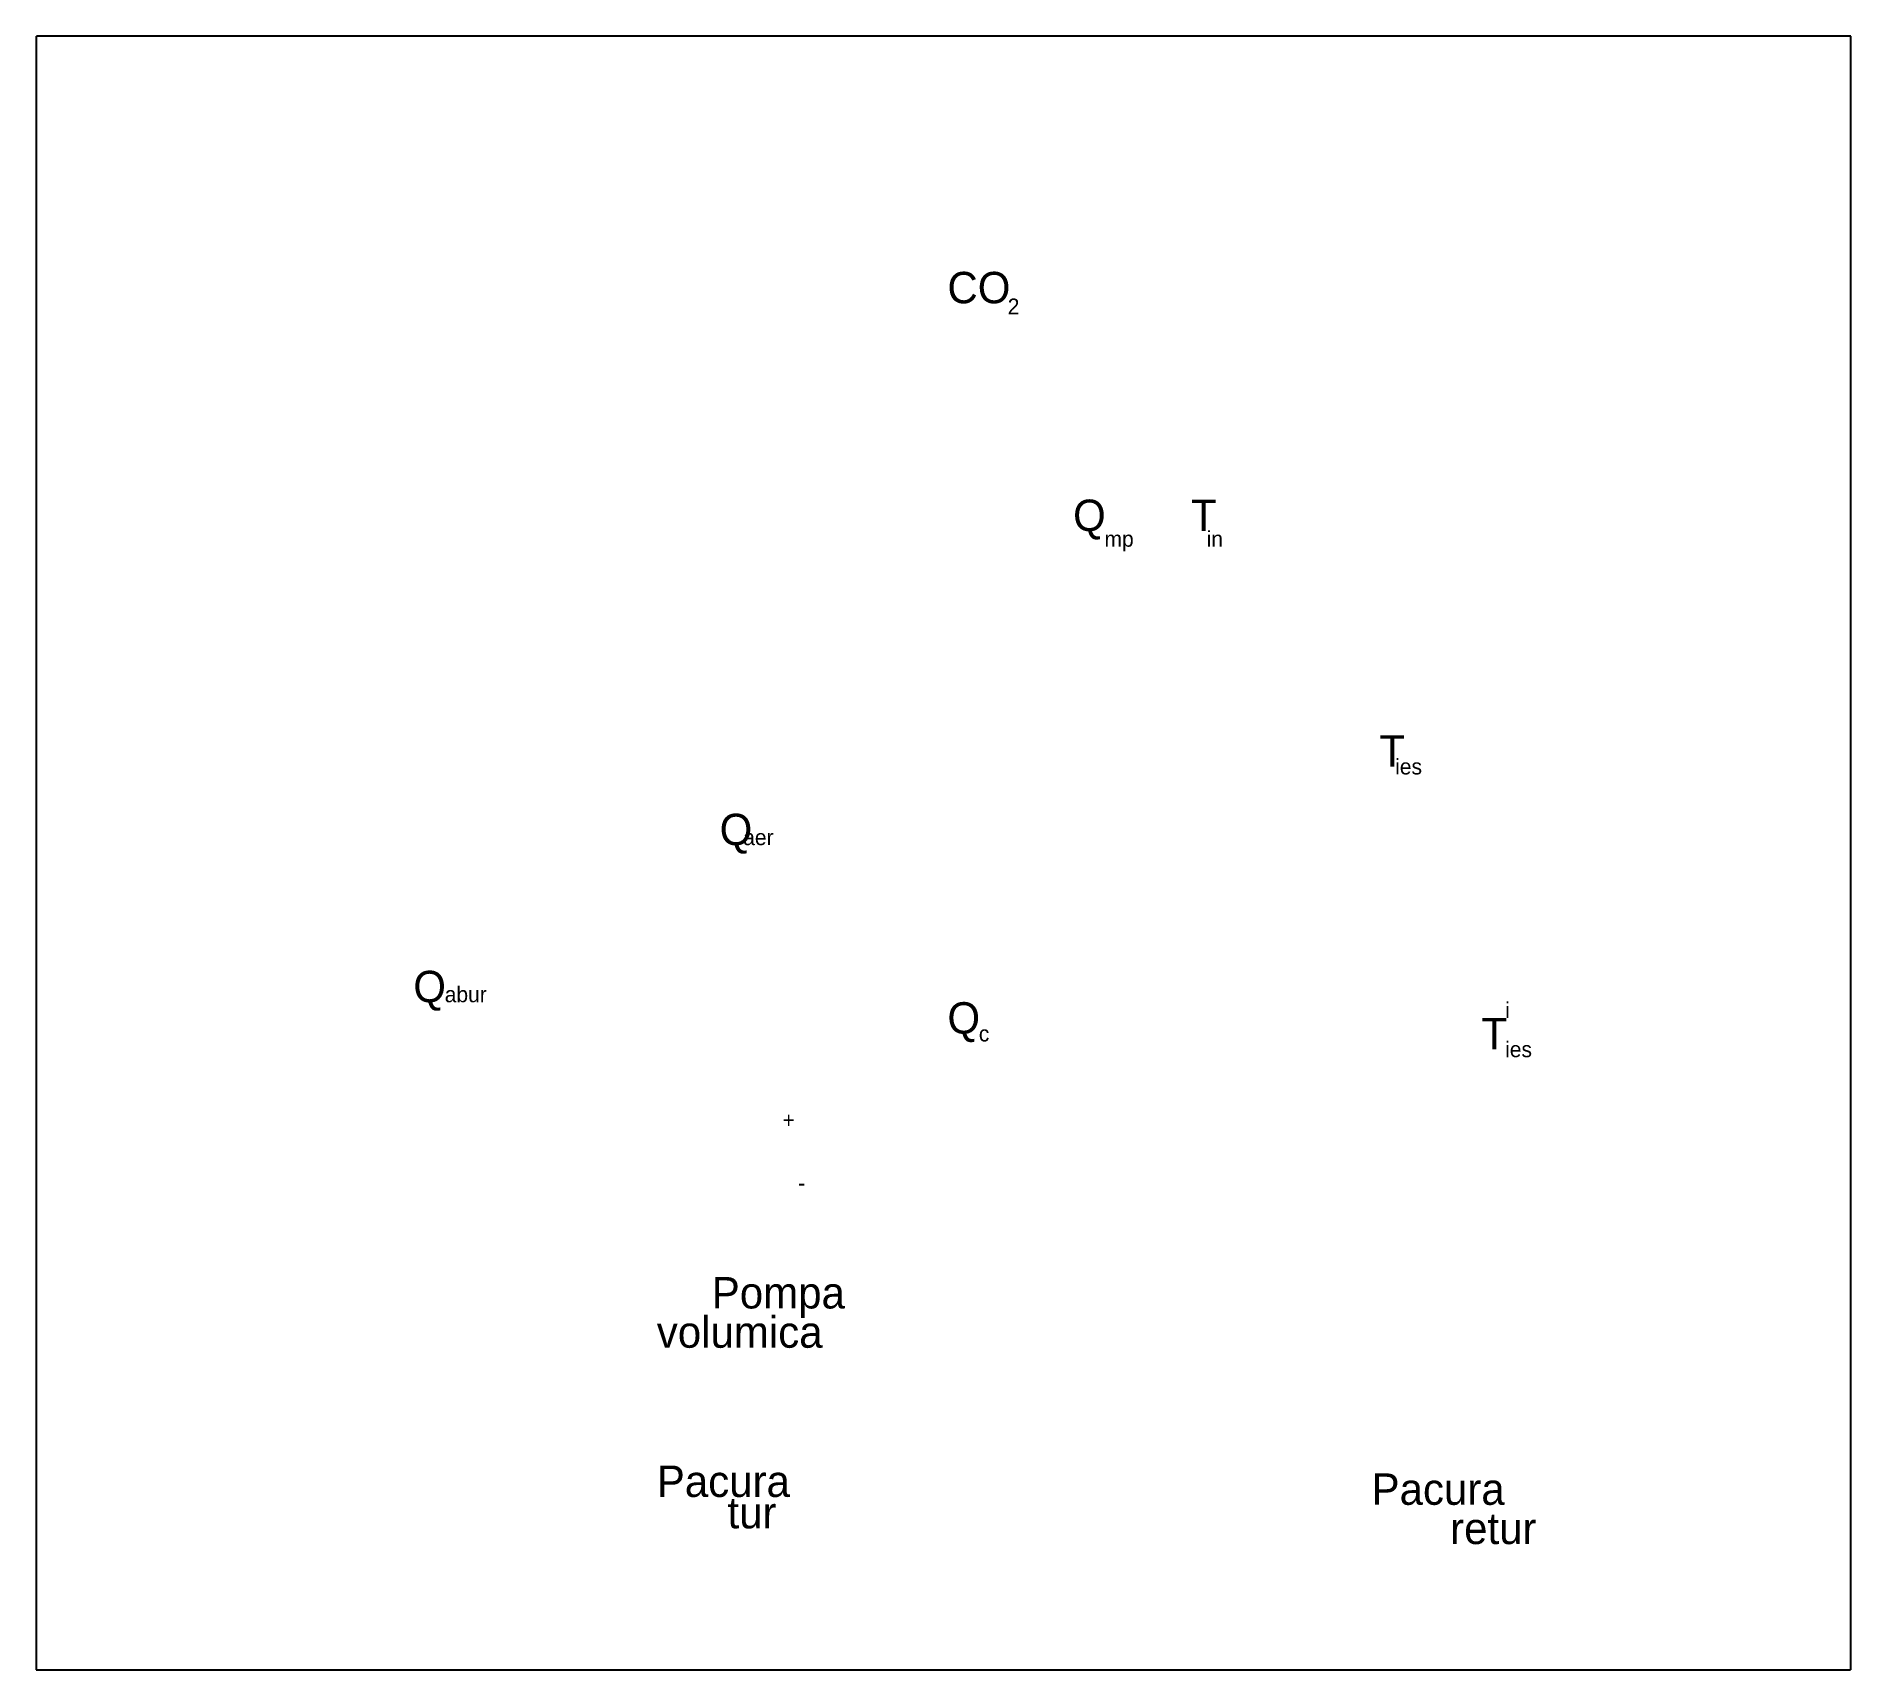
# Model space of a CAD drawing. Header units: millimetres. Extents: x 0 to 578, y 0 to 520.
import ezdxf

# ---------------------------------------------------------------- set-up
doc = ezdxf.new("R2010")
doc.units = ezdxf.units.MM
doc.linetypes.add('HIDDEN2', pattern=[0.1875, 0.125, -0.0625])
doc.layers.add('no plot', color=41, linetype='HIDDEN2', plot=False)

msp = doc.modelspace()

# ---------------------------------------------------------------- linework, layer by layer
at = {"layer": 'no plot'}
msp.add_lwpolyline([(0, 0), (577.5, 0), (577.5, 520), (0, 520)], close=True, dxfattribs=at)

# ---------------------------------------------------------------- texts
for s, height, p in [('CO', 10, (290, 435)), ('2', 5, (309.19, 431.51)), ('Q', 10, (330, 362.5)), ('T', 10, (367.5, 362.5)), ('mp', 5, (340, 357.5)), ('in', 5, (372.5, 357.5)), ('T', 10, (427.5, 287.5)), ('ies', 5, (432.5, 285)), ('Q', 10, (217.5, 262.5)), ('aer', 5, (225, 262.5)), ('abur', 5, (130, 212.5)), ('i', 5, (467.5, 207.5)), ('c', 5, (300, 200)), ('T', 10, (460, 197.5)), ('ies', 5, (467.5, 195)), ('+', 5, (237.5, 172.5)), ('-', 5, (242.5, 152.5)), ('Pompa', 10, (215, 115)), ('volumica', 10, (197.5, 102.5)), ('Pacura', 10, (197.5, 55)), ('Pacura', 10, (425, 52.5)), ('tur', 10, (220, 45)), ('retur', 10, (450, 40))]:
    msp.add_text(s, height=height).set_placement(p)
at = {"char_height": 10, "width": 7, "attachment_point": 1}
for insert in [(120, 222.5), (290, 212.5)]:
    msp.add_mtext('Q', dxfattribs=dict(at, insert=insert))

doc.saveas('drawing.dxf')
